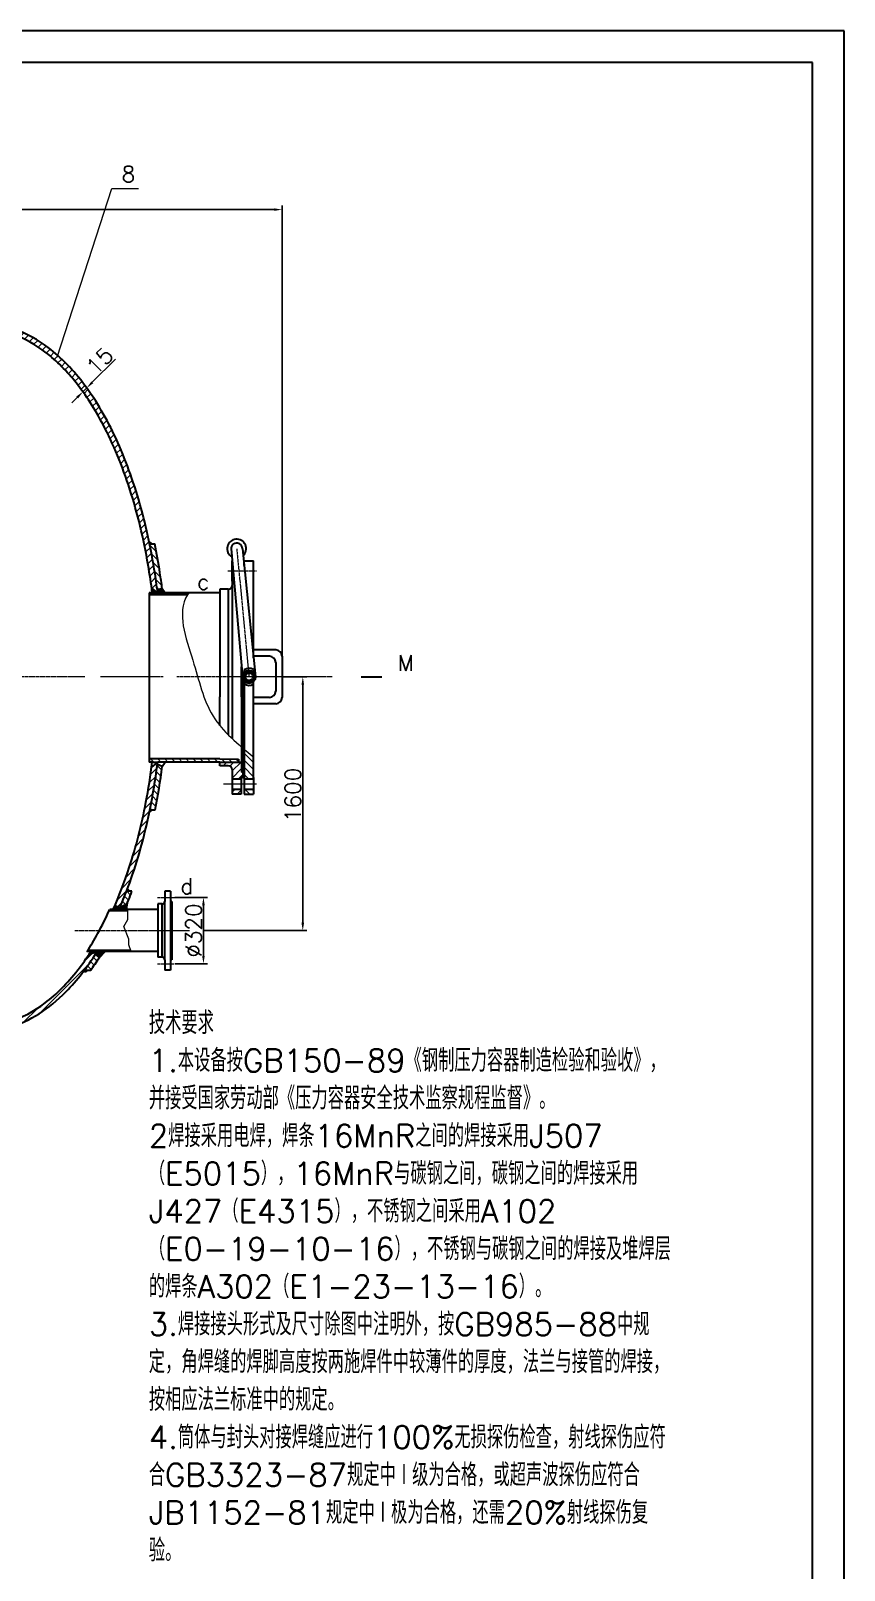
# Model space of a CAD drawing. Header units: millimetres. Extents: x 0 to 6120, y 0 to 841.
# Drawn here: x 931.8 to 1189, y 354.4 to 841 of the extents above; entities that cross this region are included whole.
import ezdxf

# ---------------------------------------------------------------- set-up
doc = ezdxf.new("R2010")
doc.units = ezdxf.units.MM
doc.linetypes.add('CENTER2', pattern=[1.125, 0.75, -0.125, 0.125, -0.125])
for name, color, linetype, lineweight in [('尺寸线', 3, 'Continuous', 15), ('文字层', 7, 'Continuous', 15), ('粗实线', 7, 'Continuous', 30), ('细实线', 7, 'Continuous', 15), ('细点划线', 1, 'CENTER2', 18)]:
    doc.layers.add(name, color=color, linetype=linetype, lineweight=lineweight)
doc.styles.get("Standard").update_dxf_attribs({"font": 'txt.shx', "bigfont": 'gbcbig.shx'})
doc.dimstyles.new('ISO-25$0', dxfattribs={"dimtxt": 5, "dimasz": 2.5, "dimexe": 1.25, "dimexo": 0, "dimtad": 1, "dimdec": 0, "dimdsep": 46, "dimtxsty": 'Standard', "dimcen": 2.5, "dimdle": 5, "dimadec": 0, "dimazin": 0, "dimtfac": 1, "dimtdec": 0, "dimtmove": 0, "dimatfit": 2, "dimfxl": 0, "dimtolj": 1, "dimarcsym": 0})

# ---------------------------------------------------------------- blocks, each defined once
blk = doc.blocks.new('*X333')
at = {"layer": '尺寸线'}
for points in [[(94.8, 784.89), (94.8, 784.06), (92.3, 784.48)], [(1008.74, 784.89), (1008.74, 784.06), (1011.24, 784.48)]]:
    blk.add_hatch(color=0, dxfattribs=at).paths.add_polyline_path(points, flags=0)
at = {"layer": '尺寸线', "color": 0, "lineweight": -2}
for p, q in [((92.3, 710.36), (92.3, 785.73)), ((94.8, 784.48), (1008.74, 784.48)), ((1011.24, 636.81), (1011.24, 785.73))]:
    blk.add_line(p, q, dxfattribs=at)
at = {"layer": '尺寸线', "color": 0, "insert": (546.98, 787.6), "char_height": 5, "width": 65, "attachment_point": 5}
blk.add_mtext('13000', dxfattribs=at)
blk = doc.blocks.new('*X339')
at = {"layer": '细实线', "color": 0}
for p, q in [((940.11, 737.84), (957.42, 791.13)), ((957.42, 791.13), (965.83, 791.13))]:
    blk.add_line(p, q, dxfattribs=at)
blk = doc.blocks.new('*X347')
at = {"layer": '粗实线', "linetype": 'Continuous'}
blk.add_hatch(color=0, dxfattribs=at).paths.add_polyline_path([(1036.21, 636.81), (1038.71, 637.12), (1038.71, 636.49)], flags=0)
at = {"layer": '粗实线', "color": 0, "linetype": 'Continuous'}
blk.add_line((1036.21, 636.81), (1042.82, 636.81), dxfattribs=at)
at = {"layer": '粗实线', "color": 0}
blk.add_line((1042.82, 636.81), (1042.82, 636.81), dxfattribs=at)
blk = doc.blocks.new('*X354')
at = {"layer": '尺寸线'}
for points in [[(985.96, 564.61), (986.79, 564.61), (986.38, 567.11)], [(985.96, 548.61), (986.79, 548.61), (986.38, 546.11)]]:
    blk.add_hatch(color=0, dxfattribs=at).paths.add_polyline_path(points, flags=0)
at = {"layer": '尺寸线', "color": 0, "lineweight": -2}
for p, q in [((977.28, 567.11), (987.63, 567.11)), ((986.38, 564.61), (986.38, 548.61)), ((977.28, 546.11), (987.63, 546.11))]:
    blk.add_line(p, q, dxfattribs=at)
at = {"layer": '尺寸线', "color": 0, "insert": (983.25, 556.61), "char_height": 5, "width": 52.1429, "attachment_point": 5, "rotation": 90}
blk.add_mtext('%%C320', dxfattribs=at)
blk = doc.blocks.new('*X358')
at = {"layer": '尺寸线'}
for points in [[(950.94, 730.18), (951.53, 729.6), (949.47, 728.12)], [(946.19, 725.43), (946.78, 724.84), (948.25, 726.9)]]:
    blk.add_hatch(color=0, dxfattribs=at).paths.add_polyline_path(points, flags=0)
at = {"layer": '尺寸线', "color": 0, "lineweight": -2}
for p, q in [((951.24, 729.89), (958.6, 737.26)), ((946.48, 725.14), (944.72, 723.37)), ((948.25, 726.9), (947.37, 727.79)), ((948.25, 726.9), (949.47, 728.12)), ((949.47, 728.12), (948.59, 729.01))]:
    blk.add_line(p, q, dxfattribs=at)
at = {"layer": '尺寸线', "color": 0, "insert": (953.6, 736.67), "char_height": 5, "width": 22.1429, "attachment_point": 5, "rotation": 45}
blk.add_mtext('15', dxfattribs=at)
blk = doc.blocks.new('*X362')
at = {"layer": '尺寸线'}
for points in [[(1017.37, 634.31), (1018.2, 634.31), (1017.79, 636.81)], [(1017.37, 559.11), (1018.2, 559.11), (1017.79, 556.61)]]:
    blk.add_hatch(color=0, dxfattribs=at).paths.add_polyline_path(points, flags=0)
at = {"layer": '尺寸线', "color": 0, "lineweight": -2}
for p, q in [((1011.24, 636.81), (1019.04, 636.81)), ((1017.79, 634.31), (1017.79, 559.11)), ((986.38, 556.61), (1019.04, 556.61))]:
    blk.add_line(p, q, dxfattribs=at)
at = {"layer": '尺寸线', "color": 0, "insert": (1014.66, 599.49), "char_height": 5, "width": 50.7143, "attachment_point": 5, "rotation": 90}
blk.add_mtext('1600', dxfattribs=at)

msp = doc.modelspace()

# ---------------------------------------------------------------- hatches: boundary and pattern name
at = {"layer": '细实线'}
h = msp.add_hatch(dxfattribs=at)
h.set_pattern_fill('ANSI31', color=256, scale=0.5, style=0)
edge = h.paths.add_edge_path(flags=0)
edge.add_spline(control_points=[(969.15498, 679.83868), (968.31943, 683.7864), (967.36936, 687.63947), (964.19725, 698.81613), (961.65014, 705.78018), (955.80833, 718.3895), (952.51415, 724.03454), (945.32534, 733.71233), (941.43046, 737.74592), (934.00798, 743.3577), (930.55659, 745.26219), (923.67881, 747.70293), (920.26168, 748.30666), (916.84316, 748.30666)], knot_values=[0, 0, 0, 0, 9.141137304, 9.141137304, 27.372117105, 27.372117105, 45.603096907, 45.603096907, 63.834076708, 63.834076708, 78.49672588, 78.49672588, 92.35415778, 92.35415778, 92.35415778, 92.35415778], weights=[1, 1, 1, 1, 1, 1, 1, 1, 1, 1, 1, 1, 1, 1], degree=3, periodic=0)
edge.add_line((916.84316, 748.30666), (916.84307, 748.30666))
edge.add_line((916.84307, 748.30666), (916.84307, 746.60666))
edge.add_spline(control_points=[(916.84316, 746.60666), (920.01274, 746.60666), (923.18447, 746.05668), (929.82493, 743.73717), (933.28534, 741.81924), (939.95216, 736.68123), (943.16054, 733.45983), (949.20442, 725.83733), (952.03968, 721.43411), (957.86349, 710.41947), (960.71898, 703.52726), (965.52146, 688.57526), (967.46649, 680.51382), (969.30214, 669.74893), (969.66347, 667.36661), (969.98402, 664.96252)], knot_values=[0, 0, 0, 0, 13.830079215, 13.830079215, 29.41572996, 29.41572996, 45.001380705, 45.001380705, 60.587031449, 60.587031449, 79.969020607, 79.969020607, 99.351009766, 99.351009766, 104.778238724, 104.778238724, 104.778238724, 104.778238724], weights=[1, 1, 1, 1, 1, 1, 1, 1, 1, 1, 1, 1, 1, 1, 1, 1], degree=3, periodic=0)
edge.add_line((969.98402, 664.96252), (971.54034, 663.65662))
edge.add_line((971.54034, 663.65662), (971.90519, 663.65662))
edge.add_line((971.90519, 663.65662), (971.80419, 664.15662))
edge.add_spline(control_points=[(971.80419, 664.15662), (971.64749, 665.37877), (971.48033, 666.59567), (970.7559, 671.53648), (970.11046, 675.2096), (969.37037, 678.80662)], knot_values=[0, 0, 0, 0, 3.640606142, 3.640606142, 14.854312258, 14.854312258, 14.854312258, 14.854312258], weights=[1, 1, 1, 1, 1, 1], degree=3, periodic=0)
edge.add_spline(control_points=[(969.37037, 678.80662), (969.29944, 679.15135), (969.22764, 679.49537), (969.15498, 679.83868)], knot_values=[0, 0, 0, 0, 1.054293746, 1.054293746, 1.054293746, 1.054293746], weights=[1, 1, 1, 1], degree=3, periodic=0)
h = msp.add_hatch(color=256, dxfattribs=at)
edge = h.paths.add_edge_path(flags=0)
edge.add_spline(control_points=[(969.15498, 679.83868), (969.22764, 679.49537), (969.29944, 679.15135), (969.37037, 678.80662)], knot_values=[0, 0, 0, 0, 1.054293746, 1.054293746, 1.054293746, 1.054293746], weights=[1, 1, 1, 1], degree=3, periodic=0)
edge.add_line((969.37037, 678.80662), (970.18704, 678.80662))
edge.add_line((970.18704, 678.80662), (969.15498, 679.83868))
h = msp.add_hatch(dxfattribs=at)
h.set_pattern_fill('ANSI31', color=256, scale=0.5, angle=270, style=0)
edge = h.paths.add_edge_path(flags=0)
edge.add_spline(control_points=[(973.34504, 664.71744), (973.12865, 666.38221), (972.89298, 668.03734), (972.15985, 672.76667), (971.6143, 675.81206), (971.00359, 678.80662)], knot_values=[0, 0, 0, 0, 4.965153926, 4.965153926, 14.285495977, 14.285495977, 14.285495977, 14.285495977], weights=[1, 1, 1, 1, 1, 1], degree=3, periodic=0)
edge.add_line((971.00359, 678.80662), (969.37037, 678.80662))
edge.add_spline(control_points=[(969.37037, 678.80662), (970.11046, 675.2096), (970.7559, 671.53648), (971.48033, 666.59567), (971.64749, 665.37877), (971.80419, 664.15662)], knot_values=[0, 0, 0, 0, 11.213706115, 11.213706115, 14.854312258, 14.854312258, 14.854312258, 14.854312258], weights=[1, 1, 1, 1, 1, 1], degree=3, periodic=0)
edge.add_line((971.80419, 664.15662), (973.34504, 664.71744))
h = msp.add_hatch(dxfattribs=at)
h.set_pattern_fill('ANSI31', color=256, scale=0.5, angle=270, style=0)
edge = h.paths.add_edge_path(flags=0)
edge.add_spline(control_points=[(981.34233, 662.75662), (981.34771, 662.95801), (981.35897, 663.15811), (981.37843, 663.35662)], knot_values=[0, 0, 0, 0, 0.601211755, 0.601211755, 0.601211755, 0.601211755], weights=[1, 1, 1, 1], degree=3, periodic=0)
edge.add_line((981.37843, 663.35662), (971.90519, 663.35662))
edge.add_line((971.90519, 663.35662), (970.19168, 663.35662))
edge.add_line((970.19168, 663.35662), (969.18382, 663.35662))
edge.add_spline(control_points=[(969.18382, 663.35662), (969.20899, 663.15676), (969.23387, 662.95676), (969.25847, 662.75662)], knot_values=[0, 0, 0, 0, 0.604626841, 0.604626841, 0.604626841, 0.604626841], weights=[1, 1, 1, 1], degree=3, periodic=0)
edge.add_line((969.25847, 662.75662), (971.97886, 662.75662))
edge.add_line((971.97886, 662.75662), (981.34233, 662.75662))
h = msp.add_hatch(color=256, dxfattribs=at)
edge = h.paths.add_edge_path(flags=0)
edge.add_line((973.34504, 664.71744), (971.80419, 664.15662))
edge.add_line((971.80419, 664.15662), (971.90519, 663.65662))
edge.add_line((971.90519, 663.65662), (971.54034, 663.65662))
edge.add_line((971.54034, 663.65662), (969.98402, 664.96252))
edge.add_spline(control_points=[(969.98402, 664.96252), (970.05526, 664.42827), (970.12448, 663.89295), (970.19168, 663.35662)], knot_values=[0, 0, 0, 0, 1.619279639, 1.619279639, 1.619279639, 1.619279639], weights=[1, 1, 1, 1], degree=3, periodic=0)
edge.add_line((970.19168, 663.35662), (971.90519, 663.35662))
edge.add_line((971.90519, 663.35662), (974.3234, 663.35662))
edge.add_line((974.3234, 663.35662), (973.34504, 664.71744))
h = msp.add_hatch(dxfattribs=at)
h.set_pattern_fill('ANSI31', color=256, scale=0.5, angle=270, style=0)
edge = h.paths.add_edge_path(flags=0)
edge.add_spline(control_points=[(1002.24321, 611.55083), (1001.22868, 612.3383), (1000.22466, 613.13146), (999.2432, 613.93686)], knot_values=[0, 0, 0, 0, 3.83328445, 3.83328445, 3.83328445, 3.83328445], weights=[1, 1, 1, 1], degree=3, periodic=0)
edge.add_line((999.2432, 613.93686), (999.2432, 604.60659))
edge.add_line((999.2432, 604.60659), (1002.24321, 604.60659))
edge.add_line((1002.24321, 604.60659), (1002.24321, 606.15659))
edge.add_line((1002.24321, 606.15659), (1002.24321, 607.50659))
edge.add_line((1002.24321, 607.50659), (1002.24321, 611.55083))
h = msp.add_hatch(dxfattribs=at)
h.set_pattern_fill('ANSI31', color=256, scale=0.5, style=0)
edge = h.paths.add_edge_path(flags=0)
edge.add_spline(control_points=[(962.36764, 569.83057), (962.44169, 570.02719), (962.5154, 570.22429), (965.14554, 577.3059), (967.29786, 584.7687), (969.07691, 593.00357), (969.15919, 593.39049), (969.24037, 593.77832)], knot_values=[0, 0, 0, 0, 0.664050847, 0.664050847, 23.800989171, 23.800989171, 24.938804354, 24.938804354, 24.938804354, 24.938804354], weights=[1, 1, 1, 1, 1, 1, 1, 1], degree=3, periodic=0)
edge.add_spline(control_points=[(969.24037, 593.77832), (969.31196, 594.12037), (969.38269, 594.46313), (969.45256, 594.80658)], knot_values=[0, 0, 0, 0, 1.049931856, 1.049931856, 1.049931856, 1.049931856], weights=[1, 1, 1, 1], degree=3, periodic=0)
edge.add_spline(control_points=[(969.45256, 594.80658), (970.39641, 599.4463), (971.1824, 604.21154), (971.80434, 609.05928)], knot_values=[0, 0, 0, 0, 14.448635848, 14.448635848, 14.448635848, 14.448635848], weights=[1, 1, 1, 1], degree=3, periodic=0)
edge.add_line((971.80434, 609.05928), (971.60218, 609.05893))
edge.add_line((971.60218, 609.05893), (969.8951, 607.6215))
edge.add_spline(control_points=[(970.19177, 609.85659), (969.65214, 605.55324), (968.98253, 601.31502), (966.80401, 589.9658), (965.03883, 583.05208), (961.56403, 572.37771), (960.05086, 568.36201), (958.40819, 564.57059)], knot_values=[0, 0, 0, 0, 12.128351345, 12.128351345, 33.233336811, 33.233336811, 46.947945891, 46.947945891, 46.947945891, 46.947945891], weights=[1, 1, 1, 1, 1, 1, 1, 1], degree=3, periodic=0)
edge.add_line((958.40819, 564.57059), (959.82047, 564.05657))
edge.add_line((959.82047, 564.05657), (960.03839, 564.05657))
edge.add_spline(control_points=[(960.03839, 564.05657), (960.7375, 565.67618), (961.41286, 567.33495), (962.06344, 569.03036)], knot_values=[0, 0, 0, 0, 5.370611246, 5.370611246, 5.370611246, 5.370611246], weights=[1, 1, 1, 1], degree=3, periodic=0)
edge.add_spline(control_points=[(962.06344, 569.03036), (962.16545, 569.2962), (962.26685, 569.56294), (962.36764, 569.83057)], knot_values=[0, 0, 0, 0, 0.856081419, 0.856081419, 0.856081419, 0.856081419], weights=[1, 1, 1, 1], degree=3, periodic=0)
h = msp.add_hatch(dxfattribs=at)
h.set_pattern_fill('ANSI31', color=256, scale=0.5, angle=270, style=0)
edge = h.paths.add_edge_path(flags=0)
edge.add_line((997.43883, 610.80397), (991.5432, 610.85659))
edge.add_line((991.5432, 610.85659), (971.33487, 610.85659))
edge.add_line((971.33487, 610.85659), (970.31468, 610.85659))
edge.add_line((970.31468, 610.85659), (969.30742, 610.85659))
edge.add_spline(control_points=[(969.30742, 610.85659), (969.26702, 610.52284), (969.22584, 610.18947), (969.18388, 609.8565)], knot_values=[0, 0, 0, 0, 1.007689851, 1.007689851, 1.007689851, 1.007689851], weights=[1, 1, 1, 1], degree=3, periodic=0)
edge.add_line((969.18388, 609.8565), (970.19045, 609.8565))
edge.add_line((970.19045, 609.8565), (971.90542, 609.85946))
edge.add_line((971.90542, 609.85946), (974.32216, 609.86363))
edge.add_line((974.32216, 609.86363), (974.31712, 609.85659))
edge.add_line((974.31712, 609.85659), (991.5432, 609.85659))
edge.add_line((991.5432, 609.85659), (997.43883, 609.85659))
edge.add_line((997.43883, 609.85659), (997.43883, 610.80397))
h = msp.add_hatch(dxfattribs=at)
h.set_pattern_fill('ANSI31', color=256, scale=0.5, angle=270, style=0)
edge = h.paths.add_edge_path(flags=0)
edge.add_spline(control_points=[(971.08491, 594.80658), (971.9852, 599.27184), (972.74048, 603.84897), (973.34552, 608.50135)], knot_values=[0, 0, 0, 0, 13.882890271, 13.882890271, 13.882890271, 13.882890271], weights=[1, 1, 1, 1], degree=3, periodic=0)
edge.add_line((973.34552, 608.50135), (971.80434, 609.05928))
edge.add_spline(control_points=[(971.80434, 609.05928), (971.1824, 604.21154), (970.39641, 599.4463), (969.45256, 594.80658)], knot_values=[0, 0, 0, 0, 14.448635848, 14.448635848, 14.448635848, 14.448635848], weights=[1, 1, 1, 1], degree=3, periodic=0)
edge.add_line((969.45256, 594.80658), (971.08491, 594.80658))
h = msp.add_hatch(dxfattribs=at)
h.set_pattern_fill('ANSI31', color=256, scale=0.5, style=0)
edge = h.paths.add_edge_path(flags=0)
edge.add_line((995.4432, 605.00659), (995.4432, 604.60659))
edge.add_line((995.4432, 604.60659), (998.3432, 604.60659))
edge.add_line((998.3432, 604.60659), (998.3432, 605.00659))
edge.add_line((998.3432, 605.00659), (998.8432, 605.00659))
edge.add_line((998.8432, 605.00659), (998.8432, 606.65659))
edge.add_line((998.8432, 606.65659), (998.4432, 606.65659))
edge.add_line((998.4432, 606.65659), (998.4432, 609.85659))
edge.add_line((998.4432, 609.85659), (991.5432, 609.85659))
edge.add_line((991.5432, 609.85659), (991.5432, 608.70659))
edge.add_line((991.5432, 608.70659), (994.2432, 608.70659))
edge.add_arc((994.2432, 607.50659), 1.2, 0, 89.9999997, ccw=False)
edge.add_line((995.4432, 607.50659), (995.4432, 605.00659))
h.paths.add_polyline_path([(995.4432, 601.30659), (995.4432, 600.85658), (995.4432, 599.70658), (998.3432, 599.70658), (998.3432, 601.30659)], flags=0)
h = msp.add_hatch(dxfattribs=at)
h.set_pattern_fill('ANSI37', color=256, scale=0.1, style=0)
h.paths.add_polyline_path([(999.2432, 606.65659), (998.8432, 606.65659), (998.8432, 605.00659), (999.2432, 605.00659)], flags=0)
h = msp.add_hatch(dxfattribs=at)
h.set_pattern_fill('ANSI31', color=256, scale=0.5, angle=270, style=0)
h.paths.add_polyline_path([(1002.24321, 599.70658), (1002.24321, 601.30659), (999.2432, 601.30659), (999.2432, 599.70658), (999.3432, 599.70658)], flags=0)
h = msp.add_hatch(color=256, dxfattribs=at)
edge = h.paths.add_edge_path(flags=0)
edge.add_line((970.26863, 594.80658), (969.45256, 594.80658))
edge.add_spline(control_points=[(969.45256, 594.80658), (969.38269, 594.46313), (969.31196, 594.12037), (969.24037, 593.77832)], knot_values=[0, 0, 0, 0, 1.049931856, 1.049931856, 1.049931856, 1.049931856], weights=[1, 1, 1, 1], degree=3, periodic=0)
edge.add_line((969.24037, 593.77832), (970.26863, 594.80658))
h = msp.add_hatch(color=256, dxfattribs=at)
edge = h.paths.add_edge_path(flags=0)
edge.add_spline(control_points=[(962.36764, 569.83057), (962.26685, 569.56294), (962.16545, 569.2962), (962.06344, 569.03036)], knot_values=[0, 0, 0, 0, 0.856081419, 0.856081419, 0.856081419, 0.856081419], weights=[1, 1, 1, 1], degree=3, periodic=0)
edge.add_line((962.06344, 569.03036), (962.91952, 569.03036))
edge.add_arc((962.06344, 569.03036), 0.85608, 0, 69.1857892)
h = msp.add_hatch(dxfattribs=at)
h.set_pattern_fill('ANSI31', color=256, scale=0.5, angle=270, style=0)
edge = h.paths.add_edge_path(flags=0)
edge.add_line((962.42293, 563.25657), (959.68974, 563.25657))
edge.add_line((959.68974, 563.25657), (957.83107, 563.25727))
edge.add_line((957.83107, 563.25727), (957.83, 563.25727))
edge.add_spline(control_points=[(957.83, 563.25727), (957.82989, 563.25704), (957.82979, 563.2568), (957.82968, 563.25657)], knot_values=[0, 0, 0, 0, 0.000775105, 0.000775105, 0.000775105, 0.000775105], weights=[1, 1, 1, 1], degree=3, periodic=0)
edge.add_spline(control_points=[(958.40819, 564.57059), (958.2172, 564.12977), (958.02446, 563.69198), (957.83, 563.25727)], knot_values=[0, 0, 0, 0, 1.434970757, 1.434970757, 1.434970757, 1.434970757], weights=[1, 1, 1, 1], degree=3, periodic=0)
edge.add_line((957.83, 563.25727), (956.73341, 563.25727))
edge.add_spline(control_points=[(956.73341, 563.25727), (956.67291, 563.1234), (956.61225, 562.98983), (956.55142, 562.85657)], knot_values=[0, 0, 0, 0, 0.440099795, 0.440099795, 0.440099795, 0.440099795], weights=[1, 1, 1, 1], degree=3, periodic=0)
edge.add_line((956.55142, 562.85657), (957.65047, 562.85657))
edge.add_line((957.65047, 562.85657), (962.42293, 562.85657))
edge.add_line((962.42293, 562.85657), (962.42293, 563.25657))
h = msp.add_hatch(color=256, dxfattribs=at)
edge = h.paths.add_edge_path(flags=0)
edge.add_line((962.33396, 565.38191), (960.03839, 564.05657))
edge.add_line((960.03839, 564.05657), (959.82047, 564.05657))
edge.add_line((959.82047, 564.05657), (958.40819, 564.57059))
edge.add_spline(control_points=[(958.40819, 564.57059), (958.2171, 564.12953), (958.02425, 563.6915), (957.82968, 563.25657)], knot_values=[0, 0, 0, 0, 1.435745862, 1.435745862, 1.435745862, 1.435745862], weights=[1, 1, 1, 1], degree=3, periodic=0)
edge.add_line((957.82968, 563.25657), (962.08903, 563.25657))
edge.add_line((962.08903, 563.25657), (962.33396, 565.38191))
h = msp.add_hatch(dxfattribs=at)
h.set_pattern_fill('ANSI31', color=256, scale=0.5, angle=270, style=0)
edge = h.paths.add_edge_path(flags=0)
edge.add_spline(control_points=[(962.33391, 565.38188), (962.82734, 566.57897), (963.30801, 567.79546), (963.7756, 569.03036)], knot_values=[0, 0, 0, 0, 3.923124658, 3.923124658, 3.923124658, 3.923124658], weights=[1, 1, 1, 1], degree=3, periodic=0)
edge.add_line((963.7756, 569.03036), (962.91952, 569.03036))
edge.add_arc((962.06344, 569.03036), 0.85608, -0.0518626, 0, ccw=False)
edge.add_arc((962.06344, 569.03036), 0.85608, 359.9481374, 360)
edge.add_line((962.91952, 569.03036), (962.06344, 569.03036))
edge.add_spline(control_points=[(962.06344, 569.03036), (961.41286, 567.33495), (960.7375, 565.67618), (960.03839, 564.05657)], knot_values=[0, 0, 0, 0, 5.370611246, 5.370611246, 5.370611246, 5.370611246], weights=[1, 1, 1, 1], degree=3, periodic=0)
edge.add_line((960.03839, 564.05657), (962.33391, 565.38188))
h = msp.add_hatch(dxfattribs=at)
h.set_pattern_fill('ANSI31', color=256, scale=0.5, angle=270, style=0)
edge = h.paths.add_edge_path(flags=0)
edge.add_line((963.35633, 550.35656), (954.22507, 550.35656))
edge.add_line((954.22507, 550.35656), (950.97871, 550.35656))
edge.add_line((950.97871, 550.35656), (949.79222, 550.35656))
edge.add_spline(control_points=[(949.79222, 550.35656), (949.70695, 550.22377), (949.6215, 550.0915), (949.53585, 549.95976)], knot_values=[0, 0, 0, 0, 0.472420266, 0.472420266, 0.472420266, 0.472420266], weights=[1, 1, 1, 1], degree=3, periodic=0)
edge.add_line((949.53585, 549.95976), (950.72578, 549.95976))
edge.add_line((950.72578, 549.95976), (952.73436, 549.95656))
edge.add_line((952.73436, 549.95656), (955.92507, 549.95656))
edge.add_line((955.92507, 549.95656), (963.49497, 549.95656))
edge.add_line((963.49497, 549.95656), (963.35633, 550.35656))
h = msp.add_hatch(color=256, dxfattribs=at)
edge = h.paths.add_edge_path(flags=0)
edge.add_line((955.31342, 549.95656), (950.72373, 549.95656))
edge.add_spline(control_points=[(950.72373, 549.95656), (950.49805, 549.60359), (950.271, 549.25413), (950.04259, 548.90824)], knot_values=[0, 0, 0, 0, 1.250180769, 1.250180769, 1.250180769, 1.250180769], weights=[1, 1, 1, 1], degree=3, periodic=0)
edge.add_line((950.04259, 548.90824), (952.37332, 549.75656))
edge.add_line((952.37332, 549.75656), (952.60952, 549.75656))
edge.add_spline(control_points=[(952.60952, 549.75656), (952.48365, 549.5555), (952.35732, 549.3555), (952.23055, 549.15656)], knot_values=[0, 0, 0, 0, 0.709661163, 0.709661163, 0.709661163, 0.709661163], weights=[1, 1, 1, 1], degree=3, periodic=0)
edge.add_line((952.23055, 549.15656), (953.46649, 548.11948))
edge.add_line((953.46649, 548.11948), (955.31342, 549.95656))
h = msp.add_hatch(dxfattribs=at)
h.set_pattern_fill('ANSI31', color=256, scale=0.5, style=0)
edge = h.paths.add_edge_path(flags=0)
edge.add_arc((951.36274, 547.8219), 6.55224, 219.1213387, 234.0876144, ccw=False)
edge.add_spline(control_points=[(946.27943, 543.68766), (943.1384, 539.70747), (939.79516, 536.36646), (932.70774, 530.9994), (928.95281, 529.02876), (922.3941, 527.02748), (919.61851, 526.607), (916.84316, 526.60681)], knot_values=[0, 0, 0, 0, 12.652921859, 12.652921859, 25.788536294, 25.788536294, 35.233099892, 35.233099892, 35.233099892, 35.233099892], weights=[1, 1, 1, 1, 1, 1, 1, 1], degree=3, periodic=0)
edge.add_line((916.84307, 526.60681), (916.84307, 524.90663))
edge.add_spline(control_points=[(916.84307, 524.90663), (919.65692, 524.90698), (922.47047, 525.31494), (928.35847, 527.02914), (931.42104, 528.43999), (937.34993, 532.2018), (940.21702, 534.55234), (944.52057, 538.92282), (946.04346, 540.65275), (947.51954, 542.51514)], knot_values=[0, 0, 0, 0, 9.405092479, 9.405092479, 19.987576696, 19.987576696, 30.570060912, 30.570060912, 36.615746547, 36.615746547, 36.615746547, 36.615746547], weights=[1, 1, 1, 1, 1, 1, 1, 1, 1, 1], degree=3, periodic=0)
edge = h.paths.add_edge_path(flags=0)
edge.add_spline(control_points=[(948.42567, 543.68277), (948.53249, 543.82333), (948.63906, 543.96459), (948.74536, 544.10656)], knot_values=[0, 0, 0, 0, 0.530852357, 0.530852357, 0.530852357, 0.530852357], weights=[1, 1, 1, 1], degree=3, periodic=0)
edge.add_spline(control_points=[(948.74536, 544.10656), (949.94082, 545.70298), (951.10348, 547.38789), (952.23054, 549.15655)], knot_values=[0, 0, 0, 0, 6.13731917, 6.13731917, 6.13731917, 6.13731917], weights=[1, 1, 1, 1], degree=3, periodic=0)
edge.add_spline(control_points=[(952.23054, 549.15655), (952.35732, 549.35549), (952.48364, 549.5555), (952.60952, 549.75656)], knot_values=[0, 0, 0, 0, 0.70967588, 0.70967588, 0.70967588, 0.70967588], weights=[1, 1, 1, 1], degree=3, periodic=0)
edge.add_line((952.60952, 549.75656), (952.37332, 549.75656))
edge.add_line((952.37332, 549.75656), (950.04259, 548.90824))
edge.add_spline(control_points=[(950.04259, 548.90824), (948.93827, 547.2359), (947.80239, 545.64686), (946.51879, 543.99227), (946.39926, 543.8395), (946.27943, 543.68766)], knot_values=[0, 0, 0, 0, 5.839448417, 5.839448417, 6.437424813, 6.437424813, 6.437424813, 6.437424813], weights=[1, 1, 1, 1, 1, 1], degree=3, periodic=0)
edge.add_arc((951.36274, 547.8219), 6.55224, 219.1213387, 234.0876144)
edge.add_spline(control_points=[(947.51954, 542.51514), (947.82358, 542.89875), (948.12564, 543.28799), (948.42567, 543.68277)], knot_values=[0, 0, 0, 0, 1.478008215, 1.478008215, 1.478008215, 1.478008215], weights=[1, 1, 1, 1], degree=3, periodic=0)
h = msp.add_hatch(dxfattribs=at)
h.set_pattern_fill('ANSI31', color=256, scale=0.5, angle=270, style=0)
edge = h.paths.add_edge_path(flags=0)
edge.add_spline(control_points=[(953.46649, 548.11948), (953.01368, 547.41245), (952.55501, 546.71831), (951.64329, 545.3815), (951.19066, 544.73779), (950.73285, 544.10656)], knot_values=[0, 0, 0, 0, 2.473518827, 2.473518827, 4.856225556, 4.856225556, 4.856225556, 4.856225556], weights=[1, 1, 1, 1, 1, 1], degree=3, periodic=0)
edge.add_line((953.46656, 548.1196), (952.23054, 549.15655))
edge.add_spline(control_points=[(952.23054, 549.15655), (951.10348, 547.38789), (949.94082, 545.70298), (948.74536, 544.10656)], knot_values=[0, 0, 0, 0, 6.13731917, 6.13731917, 6.13731917, 6.13731917], weights=[1, 1, 1, 1], degree=3, periodic=0)
edge.add_line((948.74536, 544.10656), (950.73285, 544.10656))
h = msp.add_hatch(color=256, dxfattribs=at)
edge = h.paths.add_edge_path(flags=0)
edge.add_line((949.73426, 544.10656), (948.74536, 544.10656))
edge.add_spline(control_points=[(948.74536, 544.10656), (948.63906, 543.96459), (948.53249, 543.82333), (948.42567, 543.68277)], knot_values=[0, 0, 0, 0, 0.530852357, 0.530852357, 0.530852357, 0.530852357], weights=[1, 1, 1, 1], degree=3, periodic=0)
edge.add_arc((948.93445, 544.34398), 0.8343, 232.4226363, 343.4665521)

# ---------------------------------------------------------------- linework, layer by layer
at = {"layer": '文字层'}
msp.add_line((976.37508, 556.60656), (981.93608, 556.60656), dxfattribs=at)
at = {"layer": '粗实线', "color": 0}
for p, q in [((1189, 841), (0, 841)), ((1189, 0), (1189, 841)), ((1179, 831), (25, 831)), ((1179, 10), (1179, 831))]:
    msp.add_line(p, q, dxfattribs=at)
at = {"layer": '粗实线'}
for p, q in [((969.37037, 678.80662), (971.00359, 678.80662)), ((995.0932, 677.3066), (998.73071, 636.8066)), ((998.6932, 677.3066), (1002.85571, 636.8066)), ((995.4432, 668.20662), (995.4432, 673.50662)), ((995.4432, 667.05662), (995.4432, 672.35662)), ((999.2432, 673.50662), (1002.24321, 673.50662)), ((999.2432, 671.95524), (999.2432, 673.50662)), ((1002.24321, 642.76605), (1002.24321, 673.50662)), ((995.4432, 668.20662), (995.4432, 665.70662)), ((970.19168, 663.35662), (969.18382, 663.35662)), ((969.18382, 663.35662), (969.18382, 609.8565)), ((971.97886, 662.75662), (969.25847, 662.75662)), ((971.54034, 663.65662), (969.98402, 664.96252)), ((970.19168, 663.35662), (971.90519, 663.35662)), ((971.54034, 663.65662), (971.90519, 663.65662)), ((973.34504, 664.71744), (971.80419, 664.15662)), ((971.80419, 664.15662), (971.90519, 663.65662)), ((991.5432, 663.35662), (971.90519, 663.35662)), ((981.34233, 662.75662), (971.97886, 662.75662)), ((973.34504, 664.71744), (974.3234, 663.35662)), ((994.2432, 664.50662), (991.5432, 664.50662)), ((991.5432, 664.50662), (991.5432, 642.75661)), ((994.2432, 664.50662), (994.2432, 636.6066)), ((995.4432, 665.70662), (995.4432, 617.26108)), ((991.5432, 642.75661), (991.5432, 630.4566)), ((1009.24321, 645.30661), (1002.24321, 645.30661)), ((1007.24321, 643.30661), (1002.24321, 643.30661)), ((1011.24321, 643.30661), (1011.24321, 630.3066)), ((998.4432, 636.6066), (998.4432, 640.00765)), ((999.2432, 639.01737), (999.2432, 638.16727)), ((1002.24321, 639.08421), (1002.24321, 638.27337)), ((1009.24321, 641.30661), (1009.24321, 632.3066)), ((994.2432, 636.6066), (994.2432, 618.43283)), ((998.4432, 630.4566), (998.4432, 636.6066)), ((999.2432, 635.44594), (999.2432, 630.4566)), ((1002.24321, 626.79335), (1002.24321, 635.33984)), ((991.5432, 621.37233), (991.5432, 630.4566)), ((998.4432, 630.4566), (998.4432, 606.65659)), ((999.2432, 630.4566), (999.2432, 627.36422)), ((1007.24321, 630.3066), (1002.24321, 630.3066)), ((1009.24321, 628.3066), (1002.24321, 628.3066)), ((999.2432, 627.36422), (999.2432, 604.60659)), ((1002.24321, 604.60659), (1002.24321, 626.79335)), ((970.19045, 609.8565), (969.18388, 609.8565)), ((970.31468, 610.85659), (969.30742, 610.85659)), ((971.56545, 609.55887), (969.98112, 608.22947)), ((970.19176, 609.8565), (971.90542, 609.85946)), ((971.33487, 610.85659), (970.31468, 610.85659)), ((991.5432, 610.85659), (971.33487, 610.85659)), ((971.56545, 609.55887), (971.86788, 609.55939)), ((973.34615, 608.50112), (971.80434, 609.05928)), ((991.5432, 609.85659), (971.90506, 609.85659)), ((973.34615, 608.50112), (974.32216, 609.86363)), ((991.5432, 610.85659), (997.43883, 610.80397)), ((991.5432, 609.85659), (998.4432, 609.85659)), ((991.5432, 608.70659), (991.5432, 609.85659)), ((994.2432, 608.70659), (991.5432, 608.70659)), ((997.43883, 610.80397), (997.43883, 609.85659)), ((995.4432, 607.50659), (995.4432, 599.70658)), ((995.4432, 604.60659), (998.3432, 604.60659)), ((998.8432, 605.00659), (998.3432, 605.00659)), ((998.3432, 605.00659), (998.3432, 599.70658)), ((998.8432, 606.65659), (998.4432, 606.65659)), ((998.8432, 606.65659), (998.8432, 605.00659)), ((998.8432, 606.65659), (999.22896, 606.65659)), ((998.8432, 605.00659), (999.2432, 605.00659)), ((999.2432, 606.65659), (999.2432, 599.70658)), ((999.2432, 604.60659), (1002.24321, 604.60659)), ((1002.24321, 605.00659), (1002.24321, 607.50659)), ((1002.24321, 605.00659), (1002.24321, 599.70658)), ((995.4432, 601.30659), (998.3432, 601.30659)), ((998.3432, 599.70658), (995.4432, 599.70658)), ((999.2432, 601.30659), (1002.24321, 601.30659)), ((999.2432, 599.70658), (999.3432, 599.70658)), ((999.3432, 599.70658), (1002.24321, 599.70658)), ((969.45256, 594.80658), (971.08491, 594.80658)), ((963.7756, 569.03036), (962.06344, 569.03036)), ((973.37508, 565.00657), (971.97508, 565.00657)), ((971.97508, 565.00657), (971.97508, 548.20656)), ((973.37508, 548.20656), (973.37508, 565.00657)), ((975.92508, 569.10657), (974.17508, 569.10657)), ((974.17508, 569.10657), (974.17508, 565.80657)), ((974.17508, 547.40656), (974.17508, 565.80657)), ((975.92508, 569.10657), (975.92508, 544.10656)), ((976.37508, 565.80657), (975.92508, 565.80657)), ((976.37508, 565.80657), (976.37508, 547.40656)), ((957.65047, 562.85657), (956.55142, 562.85657)), ((957.83107, 563.25727), (956.73341, 563.25727)), ((962.42293, 562.85657), (957.65047, 562.85657)), ((957.83107, 563.25727), (959.68974, 563.25657)), ((971.97508, 563.25657), (959.68974, 563.25657)), ((950.71037, 549.95976), (949.53585, 549.95976)), ((950.97871, 550.35656), (949.79222, 550.35656)), ((954.22507, 550.35656), (950.97871, 550.35656)), ((955.92507, 549.95656), (952.73436, 549.95656)), ((953.46649, 548.11948), (955.31342, 549.95656)), ((963.35633, 550.35656), (954.22507, 550.35656)), ((971.97508, 549.95656), (955.92507, 549.95656)), ((952.37332, 549.75656), (950.04259, 548.90824)), ((953.46656, 548.1196), (952.23054, 549.15655)), ((973.37508, 548.20656), (971.97508, 548.20656)), ((974.17508, 547.40656), (974.17508, 544.10656)), ((976.37508, 547.40656), (975.92508, 547.40656)), ((948.74536, 544.10656), (950.73285, 544.10656)), ((975.92508, 544.10656), (974.17508, 544.10656))]:
    msp.add_line(p, q, dxfattribs=at)
for radius in [2.0625, 1.68, 1.2]:
    msp.add_circle((1000.79321, 636.8066), radius, dxfattribs=at)
for centre, radius, start, end in [((996.8932, 677.3066), 3, 312.5131799, 238.4344299), ((996.8932, 677.3066), 1.8, 0, 190.2644841), ((994.2432, 665.70662), 1.2, 270, 360), ((1007.24321, 641.30661), 2, 0, 90), ((1009.24321, 643.30661), 2, 0, 90), ((1000.79321, 636.8066), 2.7, 57.5178178, 125.0348349), ((1000.79321, 636.8066), 2.7, 234.9651651, 302.4821822), ((1007.24321, 632.3066), 2, 270, 0), ((1009.24321, 630.3066), 2, 270, 360), ((994.2432, 607.50659), 1.2, 0, 90), ((973.37508, 565.80657), 0.8, 270, 0), ((973.37508, 547.40656), 0.8, 0, 90)]:
    msp.add_arc(centre, radius, start, end, dxfattribs=at)
for points, knots in [([(971.80419, 664.15662), (971.64749, 665.37877), (971.48033, 666.59567), (970.10081, 676.00434), (968.42277, 683.92788), (964.19725, 698.81613), (961.65014, 705.78018), (955.80833, 718.3895), (952.51415, 724.03454), (945.32534, 733.71233), (941.43046, 737.74592), (934.00798, 743.3577), (930.55659, 745.26219), (923.67881, 747.70293), (920.26168, 748.30666), (916.84316, 748.30666)], [0, 0, 0, 0, 399.329974787, 399.329974787, 3102.706048563, 3102.706048563, 5806.082122339, 5806.082122339, 8509.458196115, 8509.458196115, 11212.83426989, 11212.83426989, 13387.081369155, 13387.081369155, 15441.927035702, 15441.927035702, 15441.927035702, 15441.927035702]), ([(970.19168, 663.35662), (969.82208, 666.30644), (969.39138, 669.22561), (967.46649, 680.51382), (965.52146, 688.57526), (960.71898, 703.52726), (957.86349, 710.41947), (952.03968, 721.43411), (949.20442, 725.83733), (943.16054, 733.45983), (939.95216, 736.68123), (933.28534, 741.81924), (929.82493, 743.73717), (923.18447, 746.05668), (920.01274, 746.60666), (916.84316, 746.60666)], [0, 0, 0, 0, 963.321845941, 963.321845941, 3778.077239166, 3778.077239166, 6592.83263239, 6592.83263239, 8856.263600831, 8856.263600831, 11119.694569273, 11119.694569273, 13383.125537714, 13383.125537714, 15391.603085694, 15391.603085694, 15391.603085694, 15391.603085694]), ([(973.34504, 664.71744), (973.12865, 666.38221), (972.89298, 668.03734), (972.15985, 672.76667), (971.6143, 675.81206), (971.00359, 678.80662)], [0, 0, 0, 0, 1865.430843865, 1865.430843865, 5367.125614015, 5367.125614015, 5367.125614015, 5367.125614015]), ([(957.82968, 563.25657), (959.69685, 567.43027), (961.40482, 571.8886), (965.03883, 583.05208), (966.80401, 589.9658), (968.98253, 601.31502), (969.65214, 605.55324), (970.19177, 609.85659)], [0, 0, 0, 0, 2308.144325484, 2308.144325484, 5489.933451996, 5489.933451996, 7318.404572853, 7318.404572853, 7318.404572853, 7318.404572853]), ([(960.03839, 564.05657), (960.92765, 566.11671), (961.7785, 568.2402), (965.14554, 577.3059), (967.29786, 584.7687), (970.17816, 598.10106), (971.13979, 603.77263), (971.86788, 609.55939)], [0, 0, 0, 0, 1154.329998344, 1154.329998344, 4796.704333513, 4796.704333513, 7341.38228284, 7341.38228284, 7341.38228284, 7341.38228284]), ([(949.53377, 549.95656), (950.72292, 551.78562), (951.8755, 553.71481), (954.29488, 558.11825), (955.54568, 560.62908), (956.73341, 563.25727)], [0, 0, 0, 0, 2366.985923834, 2366.985923834, 5152.238762015, 5152.238762015, 5152.238762015, 5152.238762015]), ([(916.84316, 526.60681), (919.61851, 526.607), (922.3941, 527.02748), (928.95281, 529.02876), (932.70774, 530.9994), (939.92782, 536.46691), (943.39328, 539.96341), (948.04394, 545.95823), (949.40833, 547.899), (950.72578, 549.95976)], [0, 0, 0, 0, 2022.674566226, 2022.674566226, 4835.83506388, 4835.83506388, 7648.995561533, 7648.995561533, 8867.909562662, 8867.909562662, 8867.909562662, 8867.909562662]), ([(916.76915, 524.90671), (919.60765, 524.89987), (922.44621, 525.30788), (928.35847, 527.02914), (931.42104, 528.43999), (937.34993, 532.2018), (940.21702, 534.55234), (946.39318, 540.82456), (949.62878, 544.99532), (952.60952, 549.75656)], [0, 0, 0, 0, 1913.560601179, 1913.560601179, 4047.985084168, 4047.985084168, 6182.409567157, 6182.409567157, 8861.140321044, 8861.140321044, 8861.140321044, 8861.140321044]), ([(950.73285, 544.10656), (951.19066, 544.73779), (951.64329, 545.3815), (952.55501, 546.71831), (953.01368, 547.41245), (953.46649, 548.11948)], [0, 0, 0, 0, 2526.404744162, 2526.404744162, 5149.098348644, 5149.098348644, 5149.098348644, 5149.098348644])]:
    msp.add_open_spline(points, degree=3, knots=knots, dxfattribs=at)
for points in [[(971.08491, 594.80658), (971.9852, 599.27184), (972.74048, 603.84897), (973.34552, 608.50135)], [(961.50739, 563.42248), (962.29409, 565.24504), (963.05057, 567.11558), (963.7756, 569.03036)]]:
    msp.add_open_spline(points, degree=3, dxfattribs=at)
at = {"layer": '细实线'}
for p, q in [((970.18704, 678.80662), (969.15498, 679.83868)), ((998.8432, 606.65659), (998.8432, 636.13474)), ((998.3432, 609.85659), (998.3432, 609.79247)), ((970.26863, 594.80658), (969.24037, 593.77832)), ((959.82047, 564.05657), (958.40819, 564.57059)), ((959.82047, 564.05657), (958.40819, 564.57059)), ((960.03839, 564.05657), (962.33396, 565.38191)), ((962.33396, 565.38191), (962.08903, 563.25657)), ((959.82047, 564.05657), (960.03839, 564.05657)), ((950.72578, 549.95976), (952.73436, 549.95656)), ((952.60952, 549.75656), (952.37332, 549.75656))]:
    msp.add_line(p, q, dxfattribs=at)
msp.add_lwpolyline([(963.49497, 549.95656), (962.75014, 552.10553), (962.75014, 553.85238), (961.22316, 557.89197), (962.42293, 560.07552), (962.42293, 563.25657)], dxfattribs=at)
for centre, radius, start, end in [((962.06344, 569.03036), 0.85608, 359.9481374, 69.1857892), ((948.93445, 544.34398), 0.8343, 232.4226363, 343.4665521)]:
    msp.add_arc(centre, radius, start, end, dxfattribs=at)
msp.add_open_spline([(981.72419, 663.35662), (981.59433, 663.15731), (977.6725, 657.13826), (983.51492, 642.2948), (987.59437, 623.60608), (997.23203, 615.44047), (1002.24321, 611.55083)], degree=3, knots=[0, 0, 0, 0, 114.875213615, 3469.256567527, 6500.864724175, 9453.090076711, 9453.090076711, 9453.090076711, 9453.090076711], dxfattribs=at)
at = {"layer": '细点划线'}
for p, q in [((996.8932, 677.3066), (1000.79321, 636.8066)), ((994.04319, 670.25662), (1003.17955, 670.25662)), ((948.85405, 636.8066), (892.33556, 636.8066)), ((973.59991, 636.8066), (953.82728, 636.8066)), ((1027.1119, 636.8066), (977.90985, 636.8066)), ((992.72225, 602.95659), (1003.17955, 602.95659)), ((971.88479, 567.10656), (977.27881, 567.10656)), ((945.69866, 556.60656), (981.91359, 556.60656)), ((971.88479, 546.10656), (977.04012, 546.10656))]:
    msp.add_line(p, q, dxfattribs=at)

# ---------------------------------------------------------------- block references
at = {"layer": '粗实线'}
msp.add_blockref('*X347', (0, 0), dxfattribs=at)
at = {"layer": '细实线', "color": 0}
msp.add_blockref('*X339', (0, 0), dxfattribs=at)

# ---------------------------------------------------------------- texts
at = {"layer": '文字层', "color": 0, "char_height": 5, "attachment_point": 1}
for s, insert, width in [('8', (960.50329, 798.18783), 14.1582806), ('M', (1047.78997, 643.673), 15.3712622)]:
    msp.add_mtext(s, dxfattribs=dict(at, insert=insert, width=width))
at = {"layer": '文字层', "char_height": 5, "attachment_point": 1}
for s, insert, width in [('c', (984.39826, 669.33417), 9.7025257), ('d', (979.08656, 573.14371), 9.7025257), ('{\\H1.4286x;技术要求\\P1.本设备按GB150-89《钢制压力容器制造检验和验收》，并接受国家劳动部《压力容器安全技术监察规程监督》。\\P2焊接采用电焊，焊条16MnR之间的焊接采用J507（E5015），16MnR与碳钢之间，碳钢之间的焊接采用J427（E4315），不锈钢之间采用A102（E0-19-10-16），不锈钢与碳钢之间的焊接及堆焊层的焊条A302（E1-23-13-16）。\\P3.焊接接头形式及尺寸除图中注明外，按GB985-88中规定，角焊缝的焊脚高度按两施焊件中较薄件的厚度，法兰与接管的焊接，按相应法兰标准中的规定。\\P4.筒体与封头对接焊缝应进行100%无损探伤检查，射线探伤应符合GB3323-87规定中Ⅰ级为合格，或超声波探伤应符合JB1152-81规定中Ⅰ极为合格，还需20%射线探伤复验。}', (969.10229, 531.02916), 165.5775885)]:
    msp.add_mtext(s, dxfattribs=dict(at, insert=insert, width=width))

# ---------------------------------------------------------------- dimensions: what is measured, and where the dimension line sits
at = {"layer": '尺寸线'}
dim = msp.add_linear_dim(base=(1011.24321, 784.47598), p1=(92.29805, 710.35664), p2=(1011.24321, 636.8066), text='13000', dimstyle='ISO-25$0', override={"dimsah": 1}, dxfattribs=at)
dim.commit()
dim.dimension.update_dxf_attribs({"geometry": '*X333', "text_midpoint": (546.97958, 784.47598), "dimtype": 160})
for base, p1, p2, angle, text, picture, middle in [((949.47059, 728.12233), (948.25275, 726.90449), (949.47059, 728.12233), 45, '15', '*X358', (955.80508, 734.45683)), ((1017.78747, 556.60656), (1011.24321, 636.8066), (986.37563, 556.60656), 90, '1600', '*X362', (1017.78747, 599.48649)), ((986.37563, 546.10656), (977.27881, 567.10656), (977.27881, 546.10656), 90, '%%C320', '*X354', (986.37563, 556.60656))]:
    dim = msp.add_linear_dim(base=base, p1=p1, p2=p2, angle=angle, text=text, dimstyle='ISO-25$0', override={"dimsah": 1}, dxfattribs=at)
    dim.commit()
    dim.dimension.update_dxf_attribs({"geometry": picture, "text_midpoint": middle, "dimtype": 160})

doc.saveas('drawing.dxf')
